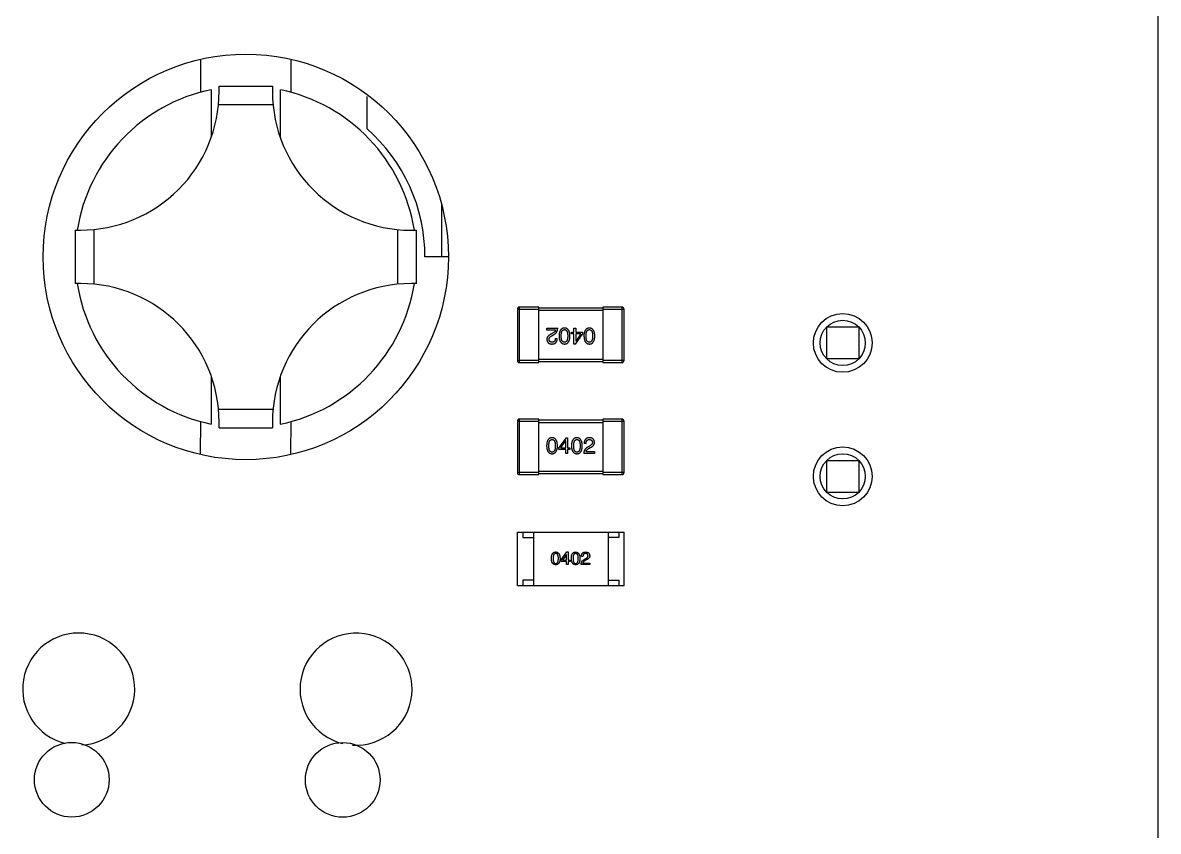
# Model space of a CAD drawing. Header units: inches. Extents: x -29 to 164, y -51 to 83.
# Drawn here: x 152.87 to 163.51, y -3.23 to 4.35 of the extents above; entities that cross this region are included whole.
import ezdxf

# ---------------------------------------------------------------- set-up
doc = ezdxf.new("R2010")
doc.units = ezdxf.units.IN
doc.header["$LTSCALE"] = 1.21
doc.header["$MEASUREMENT"] = 0
doc.layers.get('0').update_dxf_attribs({"linetype": 'CONTINUOUS'})

msp = doc.modelspace()

# ---------------------------------------------------------------- linework, layer by layer
at = {"color": 7, "linetype": 'Continuous'}
for p, q in [((163.514, -5.727), (163.514, 40.273)), ((154.535, 3.998), (154.535, 3.697)), ((155.385, 3.697), (155.385, 3.999)), ((154.71, 3.754), (155.21, 3.754)), ((154.71, 3.704), (154.71, 3.754)), ((155.21, 3.754), (155.21, 3.704)), ((154.636, 3.721), (154.636, 3.276)), ((155.284, 3.721), (155.284, 3.276)), ((156.095, 3.658), (156.095, 3.357)), ((155.216, 3.579), (154.704, 3.579)), ((156.795, 2.645), (156.795, 2.154)), ((153.36, 2.405), (153.41, 2.405)), ((153.36, 2.405), (153.36, 1.905)), ((153.535, 2.411), (153.535, 1.899)), ((156.385, 1.898), (156.385, 2.41)), ((156.51, 2.404), (156.56, 2.404)), ((156.56, 1.904), (156.56, 2.404)), ((156.86, 2.154), (156.64, 2.154)), ((153.41, 1.905), (153.36, 1.905)), ((156.56, 1.904), (156.51, 1.904)), ((157.506, 1.664), (157.706, 1.664)), ((157.506, 1.664), (157.506, 1.184)), ((157.706, 1.684), (157.526, 1.684)), ((157.526, 1.164), (157.526, 1.684)), ((157.706, 1.164), (157.706, 1.684)), ((158.306, 1.674), (157.706, 1.674)), ((157.706, 1.654), (158.306, 1.654)), ((158.486, 1.684), (158.306, 1.684)), ((158.306, 1.684), (158.306, 1.164)), ((158.306, 1.664), (158.506, 1.664)), ((158.486, 1.684), (158.486, 1.164)), ((158.506, 1.184), (158.506, 1.664)), ((160.406, 1.498), (160.706, 1.498)), ((160.406, 1.198), (160.406, 1.498)), ((160.706, 1.498), (160.706, 1.198)), ((157.783, 1.485), (157.884, 1.485)), ((157.783, 1.468), (157.783, 1.485)), ((157.863, 1.468), (157.783, 1.468)), ((157.839, 1.44), (157.823, 1.431)), ((157.83, 1.415), (157.849, 1.427)), ((157.862, 1.391), (157.88, 1.391)), ((158.013, 1.449), (158.035, 1.449)), ((158.013, 1.433), (158.013, 1.449)), ((158.035, 1.433), (158.013, 1.433)), ((158.035, 1.485), (158.053, 1.485)), ((158.035, 1.449), (158.035, 1.485)), ((158.035, 1.337), (158.035, 1.433)), ((158.05, 1.337), (158.118, 1.431)), ((158.053, 1.485), (158.053, 1.449)), ((158.053, 1.449), (158.118, 1.449)), ((158.1, 1.433), (158.053, 1.433)), ((158.053, 1.433), (158.053, 1.366)), ((158.1, 1.433), (158.054, 1.366)), ((158.118, 1.449), (158.118, 1.431)), ((158.05, 1.337), (158.035, 1.337)), ((158.053, 1.366), (158.054, 1.366)), ((157.706, 1.184), (157.506, 1.184)), ((158.306, 1.194), (157.706, 1.194)), ((157.706, 1.174), (158.306, 1.174)), ((158.506, 1.184), (158.306, 1.184)), ((160.706, 1.198), (160.406, 1.198)), ((157.526, 1.164), (157.706, 1.164)), ((158.306, 1.164), (158.486, 1.164)), ((154.636, 1.033), (154.635, 0.588)), ((155.284, 1.033), (155.284, 0.588)), ((154.704, 0.729), (155.216, 0.729)), ((154.535, 0.612), (154.534, 0.309)), ((154.71, 0.554), (154.71, 0.604)), ((154.71, 0.554), (155.21, 0.554)), ((155.21, 0.604), (155.21, 0.554)), ((155.384, 0.311), (155.385, 0.612)), ((157.506, 0.614), (157.706, 0.614)), ((157.506, 0.614), (157.506, 0.134)), ((157.706, 0.634), (157.526, 0.634)), ((157.526, 0.114), (157.526, 0.634)), ((157.706, 0.114), (157.706, 0.634)), ((158.306, 0.624), (157.706, 0.624)), ((157.706, 0.604), (158.306, 0.604)), ((158.486, 0.634), (158.306, 0.634)), ((158.306, 0.634), (158.306, 0.114)), ((158.306, 0.614), (158.506, 0.614)), ((158.486, 0.634), (158.486, 0.114)), ((158.506, 0.134), (158.506, 0.614)), ((157.962, 0.46), (157.894, 0.367)), ((157.912, 0.364), (157.958, 0.431)), ((157.959, 0.431), (157.958, 0.431)), ((157.959, 0.364), (157.959, 0.431)), ((157.962, 0.46), (157.977, 0.46)), ((157.977, 0.46), (157.977, 0.364)), ((157.894, 0.349), (157.894, 0.367)), ((157.959, 0.349), (157.894, 0.349)), ((157.912, 0.364), (157.959, 0.364)), ((157.959, 0.313), (157.959, 0.349)), ((157.977, 0.364), (157.999, 0.364)), ((157.999, 0.349), (157.977, 0.349)), ((157.977, 0.349), (157.977, 0.313)), ((157.999, 0.364), (157.999, 0.349)), ((158.15, 0.407), (158.132, 0.407)), ((158.149, 0.33), (158.229, 0.33)), ((158.182, 0.382), (158.163, 0.371)), ((158.173, 0.358), (158.189, 0.367)), ((158.229, 0.33), (158.229, 0.313)), ((157.977, 0.313), (157.959, 0.313)), ((158.229, 0.313), (158.128, 0.313)), ((160.406, 0.248), (160.706, 0.248)), ((160.406, -0.052), (160.406, 0.248)), ((160.706, 0.248), (160.706, -0.052)), ((157.706, 0.134), (157.506, 0.134)), ((157.526, 0.114), (157.706, 0.114)), ((158.306, 0.144), (157.706, 0.144)), ((157.706, 0.124), (158.306, 0.124)), ((158.506, 0.134), (158.306, 0.134)), ((158.306, 0.114), (158.486, 0.114)), ((160.706, -0.052), (160.406, -0.052)), ((157.506, -0.426), (158.506, -0.426)), ((157.506, -0.926), (157.506, -0.426)), ((157.556, -0.426), (157.556, -0.476)), ((157.556, -0.476), (157.656, -0.476)), ((157.656, -0.426), (157.656, -0.926)), ((158.356, -0.426), (158.356, -0.926)), ((158.456, -0.476), (158.356, -0.476)), ((158.456, -0.426), (158.456, -0.476)), ((158.506, -0.926), (158.506, -0.426)), ((157.916, -0.685), (157.97, -0.61)), ((157.968, -0.633), (157.93, -0.687)), ((157.968, -0.633), (157.968, -0.633)), ((157.968, -0.687), (157.968, -0.633)), ((157.97, -0.61), (157.983, -0.61)), ((157.983, -0.61), (157.983, -0.687)), ((157.916, -0.7), (157.916, -0.685)), ((157.968, -0.7), (157.916, -0.7)), ((157.93, -0.687), (157.968, -0.687)), ((157.968, -0.728), (157.968, -0.7)), ((157.983, -0.728), (157.968, -0.728)), ((157.983, -0.687), (158, -0.687)), ((158, -0.7), (157.983, -0.7)), ((157.983, -0.7), (157.983, -0.728)), ((158, -0.687), (158, -0.7)), ((158.184, -0.729), (158.104, -0.728)), ((158.121, -0.653), (158.106, -0.653)), ((158.12, -0.715), (158.184, -0.715)), ((158.131, -0.682), (158.147, -0.673)), ((158.152, -0.685), (158.14, -0.692)), ((158.184, -0.715), (158.184, -0.729)), ((157.506, -0.926), (158.506, -0.926)), ((157.656, -0.876), (157.556, -0.876)), ((157.556, -0.876), (157.556, -0.926)), ((158.356, -0.876), (158.456, -0.876)), ((158.456, -0.876), (158.456, -0.926))]:
    msp.add_line(p, q, dxfattribs=at)
for centre, radius in [((154.96, 2.154), 1.9), ((160.556, 1.348), 0.275), ((160.556, 1.348), 0.212), ((160.556, 0.098), 0.275), ((160.556, 0.098), 0.212), ((153.329, -2.745), 0.35), ((155.869, -2.746), 0.35)]:
    msp.add_circle(centre, radius, dxfattribs=at)
for centre, radius, start, end in [((154.96, 2.154), 1.6, 101.6725, 170.9987), ((153.41, 3.705), 1.3, 269.988, 359.988), ((156.51, 3.704), 1.3, 179.988, 269.988), ((154.96, 2.154), 1.6, 8.9771, 78.3034), ((155.04, 2.154), 1.6, 359.988, 48.7357), ((154.96, 2.154), 1.6, 188.9773, 258.3034), ((153.41, 0.605), 1.3, 359.988, 89.988), ((156.51, 0.604), 1.3, 89.988, 179.988), ((154.96, 2.154), 1.6, 281.6725, 350.9987), ((157.526, 1.664), 0.02, 89.988, 179.988), ((158.486, 1.664), 0.02, 359.988, 89.988), ((157.526, 1.184), 0.02, 179.988, 269.988), ((158.486, 1.184), 0.02, 269.988, 359.988), ((157.526, 0.614), 0.02, 89.988, 179.988), ((158.486, 0.614), 0.02, 359.988, 89.988), ((157.526, 0.134), 0.02, 179.988, 269.988), ((158.486, 0.134), 0.02, 269.988, 359.988), ((153.394, -1.895), 0.525, 273.0563, 256.3419), ((155.994, -1.896), 0.525, 266.4874, 256.3419)]:
    msp.add_arc(centre, radius, start, end, dxfattribs=at)
for points, knots in [([(157.823, 1.431), (157.821, 1.43), (157.818, 1.429), (157.813, 1.426), (157.809, 1.424), (157.805, 1.421), (157.801, 1.418), (157.798, 1.415), (157.795, 1.412), (157.792, 1.409), (157.79, 1.406), (157.788, 1.403), (157.786, 1.4), (157.785, 1.396), (157.784, 1.393), (157.783, 1.389), (157.783, 1.385), (157.783, 1.383), (157.783, 1.382)], [0, 0, 0, 0, 0.082731, 0.161257, 0.236138, 0.307554, 0.375712, 0.440848, 0.502916, 0.562567, 0.619798, 0.675716, 0.73039, 0.78386, 0.837315, 0.890547, 0.944917, 1, 1, 1, 1]), ([(157.803, 1.381), (157.803, 1.382), (157.802, 1.383), (157.803, 1.386), (157.803, 1.388), (157.804, 1.39), (157.805, 1.393), (157.806, 1.395), (157.807, 1.397), (157.809, 1.399), (157.81, 1.402), (157.812, 1.404), (157.815, 1.406), (157.817, 1.408), (157.82, 1.41), (157.823, 1.412), (157.826, 1.414), (157.828, 1.415), (157.83, 1.415)], [0, 0, 0, 0, 0.052237, 0.103888, 0.155485, 0.207395, 0.259864, 0.31356, 0.369176, 0.4266, 0.486836, 0.550048, 0.61567, 0.685271, 0.75824, 0.834614, 0.915635, 1, 1, 1, 1]), ([(157.83, 1.337), (157.832, 1.338), (157.836, 1.338), (157.841, 1.339), (157.847, 1.34), (157.852, 1.341), (157.856, 1.343), (157.86, 1.346), (157.864, 1.348), (157.867, 1.352), (157.87, 1.355), (157.873, 1.359), (157.875, 1.363), (157.877, 1.368), (157.879, 1.373), (157.88, 1.379), (157.88, 1.385), (157.88, 1.389), (157.88, 1.391)], [0, 0, 0, 0, 0.07282, 0.141057, 0.2062, 0.267672, 0.326735, 0.383519, 0.439188, 0.494454, 0.549628, 0.605958, 0.66397, 0.72402, 0.787502, 0.854127, 0.925065, 1, 1, 1, 1]), ([(157.862, 1.391), (157.862, 1.389), (157.861, 1.386), (157.861, 1.382), (157.86, 1.379), (157.86, 1.375), (157.858, 1.372), (157.857, 1.369), (157.856, 1.366), (157.854, 1.364), (157.852, 1.362), (157.85, 1.36), (157.847, 1.358), (157.845, 1.357), (157.842, 1.356), (157.839, 1.355), (157.836, 1.355), (157.833, 1.355), (157.832, 1.355)], [0, 0, 0, 0, 0.082594, 0.15978, 0.232961, 0.301462, 0.365595, 0.426678, 0.484662, 0.540809, 0.595146, 0.648401, 0.702272, 0.757102, 0.813447, 0.872233, 0.934055, 1, 1, 1, 1]), ([(157.863, 1.468), (157.863, 1.466), (157.862, 1.464), (157.861, 1.46), (157.859, 1.456), (157.856, 1.453), (157.852, 1.449), (157.848, 1.446), (157.844, 1.443), (157.84, 1.441), (157.839, 1.44)], [0, 0, 0, 0, 0.103034, 0.208166, 0.318255, 0.434664, 0.559728, 0.695394, 0.841708, 1, 1, 1, 1]), ([(157.849, 1.427), (157.851, 1.428), (157.853, 1.429), (157.857, 1.432), (157.861, 1.434), (157.864, 1.437), (157.867, 1.44), (157.87, 1.443), (157.872, 1.447), (157.875, 1.45), (157.877, 1.454), (157.879, 1.458), (157.88, 1.462), (157.881, 1.466), (157.882, 1.471), (157.883, 1.475), (157.884, 1.48), (157.884, 1.483), (157.884, 1.485)], [0, 0, 0, 0, 0.065828, 0.130094, 0.192451, 0.254037, 0.313974, 0.373757, 0.433048, 0.492243, 0.551902, 0.611758, 0.672678, 0.734814, 0.798569, 0.863693, 0.930488, 1, 1, 1, 1]), ([(157.948, 1.487), (157.946, 1.487), (157.942, 1.487), (157.936, 1.486), (157.931, 1.485), (157.926, 1.483), (157.922, 1.48), (157.918, 1.477), (157.914, 1.473), (157.91, 1.469), (157.907, 1.464), (157.905, 1.458), (157.903, 1.452), (157.901, 1.446), (157.899, 1.438), (157.898, 1.431), (157.897, 1.422), (157.897, 1.417), (157.897, 1.414)], [0, 0, 0, 0, 0.059134, 0.115603, 0.169236, 0.221572, 0.273254, 0.32474, 0.377319, 0.431815, 0.488555, 0.548609, 0.612242, 0.680182, 0.75251, 0.829782, 0.91231, 1, 1, 1, 1]), ([(157.897, 1.414), (157.897, 1.411), (157.897, 1.405), (157.898, 1.396), (157.899, 1.388), (157.901, 1.381), (157.903, 1.374), (157.905, 1.368), (157.908, 1.362), (157.911, 1.357), (157.914, 1.353), (157.918, 1.349), (157.922, 1.346), (157.926, 1.343), (157.931, 1.341), (157.936, 1.339), (157.942, 1.338), (157.946, 1.338), (157.948, 1.337)], [0, 0, 0, 0, 0.088475, 0.171606, 0.249595, 0.322626, 0.391327, 0.455765, 0.516374, 0.573675, 0.628522, 0.681161, 0.732559, 0.783563, 0.83504, 0.887639, 0.942585, 1, 1, 1, 1]), ([(157.917, 1.414), (157.917, 1.416), (157.917, 1.421), (157.917, 1.427), (157.918, 1.433), (157.919, 1.439), (157.92, 1.444), (157.921, 1.449), (157.923, 1.454), (157.924, 1.457), (157.926, 1.461), (157.929, 1.464), (157.931, 1.467), (157.934, 1.469), (157.937, 1.47), (157.941, 1.472), (157.944, 1.472), (157.947, 1.473), (157.948, 1.473)], [0, 0, 0, 0, 0.094834, 0.184067, 0.267029, 0.344713, 0.417334, 0.484367, 0.546941, 0.604717, 0.65953, 0.710539, 0.759381, 0.806382, 0.853027, 0.900623, 0.949121, 1, 1, 1, 1]), ([(157.948, 1.355), (157.947, 1.355), (157.944, 1.355), (157.941, 1.355), (157.937, 1.357), (157.934, 1.358), (157.931, 1.36), (157.929, 1.363), (157.926, 1.366), (157.924, 1.369), (157.923, 1.373), (157.921, 1.378), (157.92, 1.383), (157.919, 1.388), (157.918, 1.394), (157.917, 1.4), (157.917, 1.407), (157.917, 1.411), (157.917, 1.414)], [0, 0, 0, 0, 0.050604, 0.098688, 0.145699, 0.191791, 0.238625, 0.286717, 0.337546, 0.391814, 0.449755, 0.512106, 0.579685, 0.652048, 0.730262, 0.814146, 0.904281, 1, 1, 1, 1]), ([(157.999, 1.414), (157.999, 1.417), (157.998, 1.422), (157.998, 1.431), (157.997, 1.438), (157.995, 1.446), (157.993, 1.452), (157.991, 1.458), (157.988, 1.464), (157.985, 1.469), (157.982, 1.473), (157.978, 1.477), (157.974, 1.48), (157.97, 1.483), (157.965, 1.485), (157.959, 1.486), (157.954, 1.487), (157.95, 1.487), (157.948, 1.487)], [0, 0, 0, 0, 0.087693, 0.170223, 0.247496, 0.319826, 0.387768, 0.451403, 0.511459, 0.568358, 0.622671, 0.675251, 0.726739, 0.778422, 0.830759, 0.884394, 0.940865, 1, 1, 1, 1]), ([(157.948, 1.473), (157.949, 1.473), (157.951, 1.473), (157.955, 1.472), (157.958, 1.471), (157.961, 1.469), (157.964, 1.467), (157.966, 1.464), (157.969, 1.461), (157.971, 1.458), (157.972, 1.454), (157.974, 1.45), (157.975, 1.445), (157.976, 1.439), (157.977, 1.434), (157.978, 1.427), (157.978, 1.421), (157.978, 1.416), (157.978, 1.414)], [0, 0, 0, 0, 0.049766, 0.097012, 0.143225, 0.188786, 0.235079, 0.282962, 0.333687, 0.387747, 0.445963, 0.508657, 0.576545, 0.649868, 0.72822, 0.812712, 0.903543, 1, 1, 1, 1]), ([(157.978, 1.414), (157.978, 1.411), (157.978, 1.407), (157.978, 1.4), (157.977, 1.394), (157.976, 1.388), (157.975, 1.383), (157.974, 1.378), (157.972, 1.373), (157.971, 1.369), (157.969, 1.366), (157.966, 1.363), (157.964, 1.36), (157.961, 1.358), (157.958, 1.357), (157.955, 1.355), (157.951, 1.355), (157.949, 1.355), (157.948, 1.355)], [0, 0, 0, 0, 0.096452, 0.187278, 0.271765, 0.350519, 0.423437, 0.491321, 0.554011, 0.612224, 0.666281, 0.717003, 0.764884, 0.811423, 0.856783, 0.902993, 0.950236, 1, 1, 1, 1]), ([(157.948, 1.337), (157.95, 1.338), (157.954, 1.338), (157.959, 1.339), (157.965, 1.34), (157.969, 1.342), (157.974, 1.345), (157.978, 1.348), (157.982, 1.352), (157.985, 1.357), (157.988, 1.362), (157.991, 1.368), (157.993, 1.374), (157.995, 1.381), (157.997, 1.388), (157.998, 1.396), (157.998, 1.405), (157.999, 1.411), (157.999, 1.414)], [0, 0, 0, 0, 0.057911, 0.113262, 0.165956, 0.217443, 0.268511, 0.319665, 0.372, 0.426129, 0.483365, 0.543779, 0.607756, 0.676562, 0.749704, 0.827713, 0.911177, 1, 1, 1, 1]), ([(158.181, 1.487), (158.179, 1.487), (158.175, 1.487), (158.17, 1.486), (158.164, 1.485), (158.159, 1.483), (158.155, 1.48), (158.151, 1.477), (158.147, 1.473), (158.144, 1.469), (158.141, 1.464), (158.138, 1.458), (158.136, 1.452), (158.134, 1.445), (158.132, 1.438), (158.131, 1.431), (158.13, 1.422), (158.13, 1.417), (158.13, 1.414)], [0, 0, 0, 0, 0.059134, 0.115603, 0.169236, 0.221572, 0.273254, 0.32474, 0.377319, 0.431815, 0.488555, 0.548609, 0.612242, 0.680182, 0.75251, 0.829782, 0.91231, 1, 1, 1, 1]), ([(158.13, 1.414), (158.13, 1.411), (158.131, 1.405), (158.131, 1.396), (158.133, 1.388), (158.134, 1.381), (158.136, 1.374), (158.138, 1.368), (158.141, 1.362), (158.144, 1.357), (158.147, 1.353), (158.151, 1.349), (158.155, 1.345), (158.16, 1.343), (158.164, 1.34), (158.17, 1.339), (158.175, 1.338), (158.179, 1.338), (158.181, 1.337)], [0, 0, 0, 0, 0.088475, 0.171606, 0.249595, 0.322626, 0.391327, 0.455765, 0.516374, 0.573675, 0.628522, 0.681161, 0.732559, 0.783563, 0.83504, 0.887639, 0.942585, 1, 1, 1, 1]), ([(158.15, 1.414), (158.15, 1.416), (158.15, 1.421), (158.15, 1.427), (158.151, 1.433), (158.152, 1.439), (158.153, 1.444), (158.154, 1.449), (158.156, 1.453), (158.158, 1.457), (158.16, 1.461), (158.162, 1.464), (158.164, 1.467), (158.167, 1.469), (158.17, 1.47), (158.174, 1.472), (158.177, 1.472), (158.18, 1.473), (158.181, 1.473)], [0, 0, 0, 0, 0.094834, 0.184067, 0.267029, 0.344713, 0.417334, 0.484367, 0.546941, 0.604717, 0.65953, 0.710539, 0.759381, 0.806382, 0.853027, 0.900623, 0.949121, 1, 1, 1, 1]), ([(158.181, 1.355), (158.18, 1.355), (158.177, 1.355), (158.174, 1.355), (158.17, 1.357), (158.167, 1.358), (158.164, 1.36), (158.162, 1.363), (158.16, 1.366), (158.158, 1.369), (158.156, 1.373), (158.154, 1.378), (158.153, 1.383), (158.152, 1.388), (158.151, 1.394), (158.15, 1.4), (158.15, 1.407), (158.15, 1.411), (158.15, 1.414)], [0, 0, 0, 0, 0.050604, 0.098688, 0.145699, 0.191791, 0.238625, 0.286717, 0.337546, 0.391814, 0.449755, 0.512106, 0.579685, 0.652048, 0.730262, 0.814146, 0.904281, 1, 1, 1, 1]), ([(158.232, 1.414), (158.232, 1.417), (158.232, 1.422), (158.231, 1.431), (158.23, 1.438), (158.228, 1.445), (158.226, 1.452), (158.224, 1.458), (158.221, 1.464), (158.218, 1.469), (158.215, 1.473), (158.211, 1.477), (158.207, 1.48), (158.203, 1.483), (158.198, 1.485), (158.193, 1.486), (158.187, 1.487), (158.183, 1.487), (158.181, 1.487)], [0, 0, 0, 0, 0.087693, 0.170223, 0.247496, 0.319826, 0.387768, 0.451403, 0.511459, 0.568358, 0.622671, 0.675251, 0.726739, 0.778422, 0.830759, 0.884394, 0.940865, 1, 1, 1, 1]), ([(158.181, 1.473), (158.182, 1.473), (158.185, 1.472), (158.188, 1.472), (158.191, 1.471), (158.194, 1.469), (158.197, 1.467), (158.2, 1.464), (158.202, 1.461), (158.204, 1.458), (158.206, 1.454), (158.207, 1.449), (158.208, 1.445), (158.21, 1.439), (158.21, 1.434), (158.211, 1.427), (158.211, 1.421), (158.211, 1.416), (158.211, 1.414)], [0, 0, 0, 0, 0.049766, 0.097012, 0.143225, 0.188786, 0.235079, 0.282962, 0.333687, 0.387747, 0.445963, 0.508657, 0.576545, 0.649868, 0.72822, 0.812712, 0.903543, 1, 1, 1, 1]), ([(158.181, 1.337), (158.183, 1.337), (158.187, 1.338), (158.192, 1.339), (158.198, 1.34), (158.203, 1.342), (158.207, 1.345), (158.211, 1.348), (158.215, 1.352), (158.218, 1.357), (158.221, 1.362), (158.224, 1.368), (158.226, 1.374), (158.228, 1.381), (158.23, 1.388), (158.231, 1.396), (158.232, 1.405), (158.232, 1.411), (158.232, 1.414)], [0, 0, 0, 0, 0.057911, 0.113262, 0.165956, 0.217443, 0.268511, 0.319665, 0.372, 0.426129, 0.483365, 0.543779, 0.607756, 0.676562, 0.749704, 0.827713, 0.911177, 1, 1, 1, 1]), ([(158.211, 1.414), (158.211, 1.411), (158.211, 1.407), (158.211, 1.4), (158.21, 1.394), (158.21, 1.388), (158.208, 1.383), (158.207, 1.378), (158.206, 1.373), (158.204, 1.369), (158.202, 1.366), (158.2, 1.363), (158.197, 1.36), (158.194, 1.358), (158.191, 1.357), (158.188, 1.355), (158.185, 1.355), (158.182, 1.355), (158.181, 1.355)], [0, 0, 0, 0, 0.096452, 0.187278, 0.271765, 0.350519, 0.423437, 0.491321, 0.554011, 0.612224, 0.666281, 0.717003, 0.764884, 0.811423, 0.856783, 0.902993, 0.950236, 1, 1, 1, 1]), ([(157.783, 1.382), (157.783, 1.38), (157.783, 1.377), (157.784, 1.372), (157.785, 1.367), (157.787, 1.363), (157.788, 1.359), (157.791, 1.356), (157.793, 1.353), (157.796, 1.35), (157.799, 1.347), (157.802, 1.345), (157.806, 1.343), (157.81, 1.341), (157.815, 1.34), (157.819, 1.339), (157.824, 1.338), (157.828, 1.338), (157.83, 1.337)], [0, 0, 0, 0, 0.070688, 0.137741, 0.201612, 0.262778, 0.321223, 0.378455, 0.434411, 0.490146, 0.546362, 0.603392, 0.662208, 0.723401, 0.787372, 0.85442, 0.925153, 1, 1, 1, 1]), ([(157.832, 1.355), (157.831, 1.355), (157.829, 1.355), (157.826, 1.355), (157.823, 1.356), (157.82, 1.357), (157.817, 1.358), (157.815, 1.359), (157.813, 1.36), (157.811, 1.362), (157.809, 1.363), (157.807, 1.365), (157.806, 1.367), (157.805, 1.37), (157.804, 1.372), (157.803, 1.375), (157.803, 1.378), (157.803, 1.38), (157.803, 1.381)], [0, 0, 0, 0, 0.076112, 0.148436, 0.216883, 0.281466, 0.34298, 0.402356, 0.459881, 0.51546, 0.571111, 0.62658, 0.683162, 0.741007, 0.801404, 0.863825, 0.930544, 1, 1, 1, 1]), ([(157.831, 0.46), (157.829, 0.46), (157.825, 0.46), (157.82, 0.459), (157.814, 0.457), (157.809, 0.455), (157.805, 0.452), (157.801, 0.449), (157.797, 0.445), (157.794, 0.441), (157.791, 0.436), (157.788, 0.43), (157.786, 0.424), (157.784, 0.417), (157.782, 0.409), (157.781, 0.401), (157.781, 0.393), (157.78, 0.387), (157.78, 0.384)], [0, 0, 0, 0, 0.057911, 0.113262, 0.165956, 0.217443, 0.268511, 0.319665, 0.372, 0.426129, 0.483365, 0.543779, 0.607756, 0.676562, 0.749704, 0.827713, 0.911177, 1, 1, 1, 1]), ([(157.801, 0.384), (157.801, 0.386), (157.801, 0.391), (157.801, 0.398), (157.802, 0.404), (157.803, 0.41), (157.804, 0.415), (157.805, 0.42), (157.806, 0.424), (157.808, 0.428), (157.81, 0.432), (157.812, 0.435), (157.815, 0.437), (157.818, 0.439), (157.821, 0.441), (157.824, 0.442), (157.827, 0.443), (157.83, 0.443), (157.831, 0.443)], [0, 0, 0, 0, 0.096452, 0.187278, 0.271765, 0.350519, 0.423437, 0.491321, 0.554011, 0.612224, 0.666281, 0.717003, 0.764884, 0.811423, 0.856783, 0.902993, 0.950236, 1, 1, 1, 1]), ([(157.882, 0.384), (157.882, 0.387), (157.881, 0.393), (157.881, 0.401), (157.879, 0.409), (157.878, 0.417), (157.876, 0.423), (157.874, 0.43), (157.871, 0.435), (157.868, 0.44), (157.865, 0.445), (157.861, 0.449), (157.857, 0.452), (157.852, 0.455), (157.848, 0.457), (157.842, 0.459), (157.837, 0.46), (157.833, 0.46), (157.831, 0.46)], [0, 0, 0, 0, 0.088475, 0.171606, 0.249595, 0.322626, 0.391327, 0.455765, 0.516374, 0.573675, 0.628522, 0.681161, 0.732559, 0.783563, 0.83504, 0.887639, 0.942585, 1, 1, 1, 1]), ([(157.831, 0.443), (157.832, 0.443), (157.835, 0.443), (157.838, 0.442), (157.842, 0.441), (157.845, 0.439), (157.848, 0.437), (157.85, 0.435), (157.852, 0.432), (157.855, 0.428), (157.856, 0.424), (157.858, 0.42), (157.859, 0.415), (157.86, 0.41), (157.861, 0.404), (157.862, 0.398), (157.862, 0.391), (157.862, 0.386), (157.862, 0.384)], [0, 0, 0, 0, 0.050604, 0.098688, 0.145699, 0.191791, 0.238625, 0.286717, 0.337546, 0.391814, 0.449755, 0.512106, 0.579685, 0.652048, 0.730262, 0.814146, 0.904281, 1, 1, 1, 1]), ([(158.064, 0.46), (158.062, 0.46), (158.058, 0.46), (158.053, 0.459), (158.047, 0.457), (158.043, 0.455), (158.038, 0.452), (158.034, 0.449), (158.03, 0.445), (158.027, 0.441), (158.024, 0.436), (158.021, 0.43), (158.019, 0.424), (158.017, 0.417), (158.016, 0.409), (158.014, 0.401), (158.014, 0.393), (158.013, 0.387), (158.013, 0.384)], [0, 0, 0, 0, 0.057911, 0.113262, 0.165956, 0.217443, 0.268511, 0.319665, 0.372, 0.426129, 0.483365, 0.543779, 0.607756, 0.676562, 0.749704, 0.827713, 0.911177, 1, 1, 1, 1]), ([(158.034, 0.384), (158.034, 0.386), (158.034, 0.391), (158.034, 0.398), (158.035, 0.404), (158.036, 0.41), (158.037, 0.415), (158.038, 0.42), (158.04, 0.424), (158.041, 0.428), (158.043, 0.432), (158.046, 0.435), (158.048, 0.437), (158.051, 0.439), (158.054, 0.441), (158.057, 0.442), (158.061, 0.443), (158.063, 0.443), (158.064, 0.443)], [0, 0, 0, 0, 0.096452, 0.187278, 0.271765, 0.350519, 0.423437, 0.491321, 0.554011, 0.612224, 0.666281, 0.717003, 0.764884, 0.811423, 0.856783, 0.902993, 0.950236, 1, 1, 1, 1]), ([(158.115, 0.384), (158.115, 0.387), (158.115, 0.393), (158.114, 0.401), (158.113, 0.409), (158.111, 0.416), (158.109, 0.423), (158.107, 0.429), (158.104, 0.435), (158.101, 0.44), (158.098, 0.445), (158.094, 0.449), (158.09, 0.452), (158.086, 0.455), (158.081, 0.457), (158.076, 0.459), (158.07, 0.46), (158.066, 0.46), (158.064, 0.46)], [0, 0, 0, 0, 0.088475, 0.171606, 0.249595, 0.322626, 0.391327, 0.455765, 0.516374, 0.573675, 0.628522, 0.681161, 0.732559, 0.783563, 0.83504, 0.887639, 0.942585, 1, 1, 1, 1]), ([(158.064, 0.443), (158.065, 0.443), (158.068, 0.443), (158.071, 0.442), (158.075, 0.441), (158.078, 0.439), (158.081, 0.437), (158.083, 0.435), (158.086, 0.432), (158.088, 0.428), (158.089, 0.424), (158.091, 0.42), (158.092, 0.415), (158.093, 0.41), (158.094, 0.404), (158.095, 0.398), (158.095, 0.391), (158.095, 0.386), (158.095, 0.384)], [0, 0, 0, 0, 0.050604, 0.098688, 0.145699, 0.191791, 0.238625, 0.286717, 0.337546, 0.391814, 0.449755, 0.512106, 0.579685, 0.652048, 0.730262, 0.814146, 0.904281, 1, 1, 1, 1]), ([(158.182, 0.46), (158.18, 0.46), (158.176, 0.46), (158.171, 0.459), (158.165, 0.458), (158.161, 0.456), (158.156, 0.454), (158.152, 0.452), (158.148, 0.449), (158.145, 0.446), (158.142, 0.442), (158.139, 0.439), (158.137, 0.434), (158.135, 0.429), (158.134, 0.424), (158.132, 0.419), (158.132, 0.413), (158.132, 0.409), (158.132, 0.407)], [0, 0, 0, 0, 0.07282, 0.141057, 0.2062, 0.267672, 0.326735, 0.383519, 0.439188, 0.494454, 0.549628, 0.605958, 0.66397, 0.72402, 0.787502, 0.854127, 0.925065, 1, 1, 1, 1]), ([(158.15, 0.407), (158.151, 0.408), (158.151, 0.411), (158.151, 0.415), (158.152, 0.419), (158.153, 0.423), (158.154, 0.426), (158.155, 0.429), (158.156, 0.431), (158.158, 0.434), (158.16, 0.436), (158.162, 0.438), (158.165, 0.439), (158.167, 0.441), (158.17, 0.442), (158.173, 0.442), (158.177, 0.443), (158.179, 0.443), (158.18, 0.443)], [0, 0, 0, 0, 0.082594, 0.15978, 0.232961, 0.301462, 0.365595, 0.426678, 0.484662, 0.540809, 0.595146, 0.648401, 0.702272, 0.757102, 0.813447, 0.872233, 0.934055, 1, 1, 1, 1]), ([(158.18, 0.443), (158.181, 0.443), (158.183, 0.443), (158.186, 0.442), (158.189, 0.442), (158.192, 0.441), (158.195, 0.44), (158.197, 0.439), (158.199, 0.437), (158.201, 0.436), (158.203, 0.434), (158.205, 0.432), (158.206, 0.43), (158.207, 0.428), (158.208, 0.425), (158.209, 0.423), (158.209, 0.42), (158.209, 0.418), (158.209, 0.417)], [0, 0, 0, 0, 0.076112, 0.148436, 0.216883, 0.281466, 0.34298, 0.402356, 0.459881, 0.51546, 0.571111, 0.62658, 0.683162, 0.741007, 0.801404, 0.863825, 0.930544, 1, 1, 1, 1]), ([(158.229, 0.416), (158.229, 0.418), (158.229, 0.421), (158.228, 0.426), (158.227, 0.43), (158.225, 0.434), (158.224, 0.438), (158.222, 0.442), (158.219, 0.445), (158.216, 0.448), (158.213, 0.45), (158.21, 0.453), (158.206, 0.455), (158.202, 0.457), (158.197, 0.458), (158.193, 0.459), (158.188, 0.46), (158.184, 0.46), (158.182, 0.46)], [0, 0, 0, 0, 0.070688, 0.137741, 0.201612, 0.262778, 0.321223, 0.378455, 0.434411, 0.490146, 0.546362, 0.603392, 0.662208, 0.723401, 0.787372, 0.85442, 0.925153, 1, 1, 1, 1]), ([(157.78, 0.384), (157.78, 0.381), (157.781, 0.375), (157.781, 0.367), (157.782, 0.359), (157.784, 0.352), (157.786, 0.346), (157.788, 0.339), (157.791, 0.334), (157.794, 0.329), (157.797, 0.325), (157.801, 0.321), (157.805, 0.318), (157.809, 0.315), (157.814, 0.313), (157.82, 0.311), (157.825, 0.31), (157.829, 0.31), (157.831, 0.31)], [0, 0, 0, 0, 0.087693, 0.170223, 0.247496, 0.319826, 0.387768, 0.451403, 0.511459, 0.568358, 0.622671, 0.675251, 0.726739, 0.778422, 0.830759, 0.884394, 0.940865, 1, 1, 1, 1]), ([(157.831, 0.325), (157.83, 0.325), (157.827, 0.325), (157.824, 0.326), (157.821, 0.327), (157.818, 0.329), (157.815, 0.331), (157.812, 0.333), (157.81, 0.336), (157.808, 0.34), (157.806, 0.344), (157.805, 0.348), (157.804, 0.353), (157.803, 0.358), (157.802, 0.364), (157.801, 0.37), (157.801, 0.377), (157.801, 0.382), (157.801, 0.384)], [0, 0, 0, 0, 0.049766, 0.097012, 0.143225, 0.188786, 0.235079, 0.282962, 0.333687, 0.387747, 0.445963, 0.508657, 0.576545, 0.649868, 0.72822, 0.812712, 0.903543, 1, 1, 1, 1]), ([(157.831, 0.31), (157.833, 0.31), (157.837, 0.31), (157.843, 0.311), (157.848, 0.313), (157.853, 0.315), (157.857, 0.318), (157.861, 0.321), (157.865, 0.325), (157.868, 0.329), (157.871, 0.334), (157.874, 0.339), (157.876, 0.345), (157.878, 0.352), (157.88, 0.359), (157.881, 0.367), (157.882, 0.375), (157.882, 0.381), (157.882, 0.384)], [0, 0, 0, 0, 0.059134, 0.115603, 0.169236, 0.221572, 0.273254, 0.32474, 0.377319, 0.431815, 0.488555, 0.548609, 0.612242, 0.680182, 0.75251, 0.829782, 0.91231, 1, 1, 1, 1]), ([(157.862, 0.384), (157.862, 0.382), (157.862, 0.377), (157.862, 0.37), (157.861, 0.364), (157.86, 0.359), (157.859, 0.353), (157.858, 0.348), (157.856, 0.344), (157.855, 0.34), (157.852, 0.337), (157.85, 0.334), (157.848, 0.331), (157.845, 0.329), (157.842, 0.327), (157.838, 0.326), (157.835, 0.325), (157.832, 0.325), (157.831, 0.325)], [0, 0, 0, 0, 0.094834, 0.184067, 0.267029, 0.344713, 0.417334, 0.484367, 0.546941, 0.604717, 0.65953, 0.710539, 0.759381, 0.806382, 0.853027, 0.900623, 0.949121, 1, 1, 1, 1]), ([(158.013, 0.384), (158.013, 0.381), (158.014, 0.375), (158.014, 0.367), (158.016, 0.359), (158.017, 0.352), (158.019, 0.345), (158.021, 0.339), (158.024, 0.334), (158.027, 0.329), (158.03, 0.325), (158.034, 0.321), (158.038, 0.318), (158.043, 0.315), (158.047, 0.313), (158.053, 0.311), (158.058, 0.31), (158.062, 0.31), (158.064, 0.31)], [0, 0, 0, 0, 0.087693, 0.170223, 0.247496, 0.319826, 0.387768, 0.451403, 0.511459, 0.568358, 0.622671, 0.675251, 0.726739, 0.778422, 0.830759, 0.884394, 0.940865, 1, 1, 1, 1]), ([(158.064, 0.325), (158.063, 0.325), (158.061, 0.325), (158.057, 0.326), (158.054, 0.327), (158.051, 0.329), (158.048, 0.331), (158.046, 0.333), (158.043, 0.336), (158.041, 0.34), (158.04, 0.344), (158.038, 0.348), (158.037, 0.353), (158.036, 0.358), (158.035, 0.364), (158.034, 0.37), (158.034, 0.377), (158.034, 0.382), (158.034, 0.384)], [0, 0, 0, 0, 0.049766, 0.097012, 0.143225, 0.188786, 0.235079, 0.282962, 0.333687, 0.387747, 0.445963, 0.508657, 0.576545, 0.649868, 0.72822, 0.812712, 0.903543, 1, 1, 1, 1]), ([(158.095, 0.384), (158.095, 0.382), (158.095, 0.377), (158.095, 0.37), (158.094, 0.364), (158.093, 0.359), (158.092, 0.353), (158.091, 0.348), (158.089, 0.344), (158.088, 0.34), (158.086, 0.337), (158.083, 0.334), (158.081, 0.331), (158.078, 0.329), (158.075, 0.327), (158.071, 0.326), (158.068, 0.325), (158.065, 0.325), (158.064, 0.325)], [0, 0, 0, 0, 0.094834, 0.184067, 0.267029, 0.344713, 0.417334, 0.484367, 0.546941, 0.604717, 0.65953, 0.710539, 0.759381, 0.806382, 0.853027, 0.900623, 0.949121, 1, 1, 1, 1]), ([(158.064, 0.31), (158.066, 0.31), (158.07, 0.31), (158.076, 0.311), (158.081, 0.313), (158.086, 0.315), (158.09, 0.318), (158.094, 0.321), (158.098, 0.325), (158.102, 0.329), (158.105, 0.334), (158.107, 0.339), (158.109, 0.345), (158.111, 0.352), (158.113, 0.359), (158.114, 0.367), (158.115, 0.375), (158.115, 0.381), (158.115, 0.384)], [0, 0, 0, 0, 0.059134, 0.115603, 0.169236, 0.221572, 0.273254, 0.32474, 0.377319, 0.431815, 0.488555, 0.548609, 0.612242, 0.680182, 0.75251, 0.829782, 0.91231, 1, 1, 1, 1]), ([(158.163, 0.371), (158.161, 0.37), (158.159, 0.368), (158.155, 0.366), (158.151, 0.363), (158.148, 0.36), (158.145, 0.357), (158.142, 0.354), (158.14, 0.351), (158.137, 0.347), (158.135, 0.343), (158.133, 0.34), (158.132, 0.336), (158.131, 0.331), (158.13, 0.327), (158.129, 0.322), (158.128, 0.317), (158.128, 0.314), (158.128, 0.313)], [0, 0, 0, 0, 0.065828, 0.130094, 0.192451, 0.254037, 0.313974, 0.373757, 0.433048, 0.492243, 0.551902, 0.611758, 0.672678, 0.734814, 0.798569, 0.863693, 0.930488, 1, 1, 1, 1]), ([(158.149, 0.33), (158.149, 0.331), (158.15, 0.334), (158.151, 0.337), (158.153, 0.341), (158.156, 0.345), (158.16, 0.348), (158.164, 0.351), (158.168, 0.355), (158.172, 0.357), (158.173, 0.358)], [0, 0, 0, 0, 0.103034, 0.208166, 0.318255, 0.434664, 0.559728, 0.695394, 0.841708, 1, 1, 1, 1]), ([(158.209, 0.417), (158.21, 0.416), (158.21, 0.414), (158.209, 0.412), (158.209, 0.409), (158.208, 0.407), (158.208, 0.405), (158.206, 0.403), (158.205, 0.4), (158.204, 0.398), (158.202, 0.396), (158.2, 0.394), (158.197, 0.392), (158.195, 0.39), (158.192, 0.388), (158.189, 0.386), (158.186, 0.384), (158.184, 0.383), (158.182, 0.382)], [0, 0, 0, 0, 0.052237, 0.103888, 0.155485, 0.207395, 0.259864, 0.31356, 0.369176, 0.4266, 0.486836, 0.550048, 0.61567, 0.685271, 0.75824, 0.834614, 0.915635, 1, 1, 1, 1]), ([(158.189, 0.367), (158.191, 0.367), (158.194, 0.369), (158.199, 0.371), (158.203, 0.374), (158.207, 0.377), (158.211, 0.379), (158.214, 0.382), (158.217, 0.385), (158.22, 0.388), (158.222, 0.391), (158.224, 0.395), (158.226, 0.398), (158.227, 0.401), (158.228, 0.405), (158.229, 0.408), (158.229, 0.412), (158.229, 0.415), (158.229, 0.416)], [0, 0, 0, 0, 0.082731, 0.161257, 0.236138, 0.307554, 0.375712, 0.440848, 0.502916, 0.562567, 0.619798, 0.675716, 0.73039, 0.78386, 0.837315, 0.890547, 0.944917, 1, 1, 1, 1]), ([(157.825, -0.671), (157.825, -0.669), (157.825, -0.664), (157.826, -0.657), (157.827, -0.651), (157.828, -0.645), (157.83, -0.64), (157.831, -0.635), (157.833, -0.63), (157.836, -0.626), (157.839, -0.622), (157.842, -0.619), (157.845, -0.617), (157.848, -0.614), (157.852, -0.613), (157.857, -0.611), (157.861, -0.611), (157.864, -0.61), (157.866, -0.61)], [0, 0, 0, 0, 0.088823, 0.172287, 0.250296, 0.323438, 0.392244, 0.456221, 0.516635, 0.573871, 0.628, 0.680335, 0.731489, 0.782557, 0.834044, 0.886738, 0.942089, 1, 1, 1, 1]), ([(157.866, -0.624), (157.865, -0.624), (157.863, -0.624), (157.86, -0.625), (157.858, -0.626), (157.855, -0.627), (157.853, -0.629), (157.851, -0.631), (157.849, -0.633), (157.848, -0.636), (157.846, -0.639), (157.845, -0.643), (157.844, -0.647), (157.843, -0.651), (157.842, -0.655), (157.842, -0.66), (157.842, -0.666), (157.842, -0.669), (157.842, -0.671)], [0, 0, 0, 0, 0.049764, 0.097007, 0.143217, 0.188577, 0.235116, 0.282997, 0.333719, 0.387776, 0.445989, 0.508679, 0.576563, 0.649481, 0.728235, 0.812722, 0.903548, 1, 1, 1, 1]), ([(157.866, -0.61), (157.867, -0.61), (157.87, -0.611), (157.875, -0.612), (157.879, -0.613), (157.883, -0.615), (157.886, -0.617), (157.89, -0.62), (157.893, -0.623), (157.895, -0.626), (157.898, -0.63), (157.9, -0.635), (157.902, -0.64), (157.903, -0.645), (157.904, -0.651), (157.905, -0.658), (157.906, -0.664), (157.906, -0.669), (157.906, -0.671)], [0, 0, 0, 0, 0.057415, 0.112361, 0.16496, 0.216437, 0.267441, 0.318839, 0.371478, 0.426325, 0.483626, 0.544235, 0.608673, 0.677374, 0.750405, 0.828394, 0.911525, 1, 1, 1, 1]), ([(157.891, -0.671), (157.891, -0.669), (157.891, -0.666), (157.89, -0.66), (157.89, -0.655), (157.889, -0.651), (157.888, -0.647), (157.887, -0.643), (157.886, -0.639), (157.885, -0.636), (157.883, -0.633), (157.881, -0.631), (157.879, -0.629), (157.877, -0.627), (157.874, -0.626), (157.872, -0.625), (157.869, -0.624), (157.867, -0.624), (157.866, -0.624)], [0, 0, 0, 0, 0.095719, 0.185854, 0.269738, 0.347952, 0.420315, 0.487894, 0.550245, 0.608186, 0.662454, 0.713283, 0.761375, 0.808209, 0.854301, 0.901312, 0.949396, 1, 1, 1, 1]), ([(158.012, -0.671), (158.012, -0.669), (158.012, -0.664), (158.013, -0.657), (158.013, -0.651), (158.015, -0.645), (158.016, -0.64), (158.018, -0.635), (158.02, -0.63), (158.022, -0.626), (158.025, -0.622), (158.028, -0.619), (158.031, -0.617), (158.035, -0.614), (158.039, -0.613), (158.043, -0.611), (158.048, -0.611), (158.051, -0.611), (158.052, -0.61)], [0, 0, 0, 0, 0.088823, 0.172287, 0.250296, 0.323438, 0.392244, 0.456221, 0.516635, 0.573871, 0.628, 0.680335, 0.731489, 0.782557, 0.834044, 0.886738, 0.942089, 1, 1, 1, 1]), ([(158.052, -0.624), (158.051, -0.624), (158.049, -0.624), (158.047, -0.625), (158.044, -0.626), (158.042, -0.627), (158.039, -0.629), (158.037, -0.631), (158.036, -0.633), (158.034, -0.636), (158.033, -0.639), (158.031, -0.643), (158.03, -0.647), (158.029, -0.651), (158.029, -0.655), (158.028, -0.66), (158.028, -0.666), (158.028, -0.67), (158.028, -0.671)], [0, 0, 0, 0, 0.049764, 0.097007, 0.143217, 0.188577, 0.235116, 0.282997, 0.333719, 0.387776, 0.445989, 0.508679, 0.576563, 0.649481, 0.728235, 0.812722, 0.903548, 1, 1, 1, 1]), ([(158.052, -0.61), (158.054, -0.611), (158.057, -0.611), (158.061, -0.612), (158.066, -0.613), (158.069, -0.615), (158.073, -0.617), (158.076, -0.62), (158.079, -0.623), (158.082, -0.626), (158.084, -0.63), (158.086, -0.635), (158.088, -0.64), (158.09, -0.645), (158.091, -0.651), (158.092, -0.658), (158.093, -0.664), (158.093, -0.669), (158.093, -0.671)], [0, 0, 0, 0, 0.057415, 0.112361, 0.16496, 0.216437, 0.267441, 0.318839, 0.371478, 0.426325, 0.483626, 0.544235, 0.608673, 0.677374, 0.750405, 0.828394, 0.911525, 1, 1, 1, 1]), ([(158.077, -0.671), (158.077, -0.67), (158.077, -0.666), (158.077, -0.66), (158.076, -0.655), (158.076, -0.651), (158.075, -0.647), (158.074, -0.643), (158.073, -0.639), (158.071, -0.636), (158.069, -0.633), (158.068, -0.631), (158.066, -0.629), (158.063, -0.627), (158.061, -0.626), (158.058, -0.625), (158.055, -0.624), (158.053, -0.624), (158.052, -0.624)], [0, 0, 0, 0, 0.095719, 0.185854, 0.269738, 0.347952, 0.420315, 0.487894, 0.550245, 0.608186, 0.662454, 0.713283, 0.761375, 0.808209, 0.854301, 0.901312, 0.949396, 1, 1, 1, 1]), ([(158.106, -0.653), (158.106, -0.651), (158.106, -0.648), (158.107, -0.643), (158.108, -0.639), (158.109, -0.635), (158.11, -0.631), (158.112, -0.628), (158.114, -0.625), (158.117, -0.622), (158.119, -0.619), (158.122, -0.617), (158.126, -0.615), (158.129, -0.614), (158.133, -0.612), (158.138, -0.611), (158.142, -0.611), (158.145, -0.611), (158.147, -0.61)], [0, 0, 0, 0, 0.074935, 0.145873, 0.212498, 0.27598, 0.33603, 0.394042, 0.450372, 0.505546, 0.560812, 0.616481, 0.673265, 0.732328, 0.7938, 0.858943, 0.92718, 1, 1, 1, 1]), ([(158.145, -0.624), (158.144, -0.624), (158.142, -0.624), (158.14, -0.625), (158.137, -0.625), (158.135, -0.626), (158.133, -0.627), (158.131, -0.628), (158.129, -0.63), (158.128, -0.631), (158.126, -0.633), (158.125, -0.636), (158.124, -0.638), (158.123, -0.64), (158.122, -0.643), (158.122, -0.646), (158.121, -0.65), (158.121, -0.652), (158.121, -0.653)], [0, 0, 0, 0, 0.065945, 0.127767, 0.186553, 0.242898, 0.297728, 0.351599, 0.404854, 0.459191, 0.515338, 0.573322, 0.634405, 0.698538, 0.767039, 0.84022, 0.917406, 1, 1, 1, 1]), ([(158.169, -0.645), (158.168, -0.644), (158.168, -0.643), (158.168, -0.64), (158.167, -0.638), (158.167, -0.636), (158.166, -0.634), (158.165, -0.633), (158.163, -0.631), (158.162, -0.63), (158.16, -0.629), (158.159, -0.627), (158.157, -0.627), (158.155, -0.626), (158.153, -0.625), (158.15, -0.625), (158.148, -0.624), (158.146, -0.624), (158.145, -0.624)], [0, 0, 0, 0, 0.069456, 0.136175, 0.198596, 0.258993, 0.316838, 0.37342, 0.428889, 0.48454, 0.540119, 0.597644, 0.65702, 0.718534, 0.783117, 0.851564, 0.923888, 1, 1, 1, 1]), ([(158.147, -0.61), (158.148, -0.611), (158.151, -0.611), (158.155, -0.611), (158.159, -0.612), (158.162, -0.613), (158.166, -0.615), (158.169, -0.616), (158.172, -0.618), (158.174, -0.62), (158.176, -0.623), (158.178, -0.625), (158.18, -0.628), (158.181, -0.631), (158.182, -0.634), (158.183, -0.638), (158.184, -0.642), (158.184, -0.645), (158.184, -0.646)], [0, 0, 0, 0, 0.074847, 0.14558, 0.212628, 0.276599, 0.337792, 0.396608, 0.453638, 0.509854, 0.565589, 0.621545, 0.678777, 0.737222, 0.798388, 0.862259, 0.929312, 1, 1, 1, 1]), ([(157.866, -0.73), (157.864, -0.73), (157.861, -0.73), (157.857, -0.729), (157.852, -0.728), (157.848, -0.727), (157.845, -0.724), (157.842, -0.722), (157.839, -0.719), (157.836, -0.715), (157.833, -0.711), (157.831, -0.707), (157.83, -0.702), (157.828, -0.697), (157.827, -0.691), (157.826, -0.685), (157.825, -0.678), (157.825, -0.674), (157.825, -0.671)], [0, 0, 0, 0, 0.059135, 0.115606, 0.169241, 0.221578, 0.273261, 0.324749, 0.377329, 0.431642, 0.488541, 0.548597, 0.612232, 0.680174, 0.752504, 0.829777, 0.912307, 1, 1, 1, 1]), ([(157.842, -0.671), (157.842, -0.673), (157.842, -0.677), (157.842, -0.682), (157.842, -0.687), (157.843, -0.692), (157.844, -0.696), (157.845, -0.7), (157.846, -0.704), (157.848, -0.707), (157.849, -0.71), (157.851, -0.712), (157.853, -0.714), (157.855, -0.716), (157.858, -0.717), (157.86, -0.718), (157.863, -0.718), (157.865, -0.719), (157.866, -0.719)], [0, 0, 0, 0, 0.096457, 0.187288, 0.27178, 0.350132, 0.423455, 0.491343, 0.554037, 0.612253, 0.666313, 0.717038, 0.764921, 0.811214, 0.856775, 0.902988, 0.950234, 1, 1, 1, 1]), ([(157.866, -0.719), (157.867, -0.719), (157.869, -0.718), (157.872, -0.718), (157.874, -0.717), (157.877, -0.715), (157.879, -0.714), (157.881, -0.712), (157.883, -0.709), (157.885, -0.706), (157.886, -0.703), (157.887, -0.7), (157.888, -0.696), (157.889, -0.692), (157.89, -0.687), (157.89, -0.682), (157.891, -0.677), (157.891, -0.673), (157.891, -0.671)], [0, 0, 0, 0, 0.050879, 0.099377, 0.146973, 0.193618, 0.240619, 0.289461, 0.34047, 0.395283, 0.453059, 0.515633, 0.582666, 0.655287, 0.732971, 0.815933, 0.905166, 1, 1, 1, 1]), ([(157.906, -0.671), (157.906, -0.674), (157.906, -0.678), (157.906, -0.685), (157.905, -0.691), (157.904, -0.697), (157.902, -0.702), (157.9, -0.707), (157.898, -0.711), (157.896, -0.715), (157.893, -0.719), (157.89, -0.722), (157.887, -0.724), (157.883, -0.727), (157.879, -0.728), (157.875, -0.729), (157.87, -0.73), (157.867, -0.73), (157.866, -0.73)], [0, 0, 0, 0, 0.08769, 0.170218, 0.24749, 0.319818, 0.387758, 0.451391, 0.511445, 0.568185, 0.622681, 0.67526, 0.726746, 0.778428, 0.830764, 0.884397, 0.940866, 1, 1, 1, 1]), ([(158.052, -0.73), (158.051, -0.73), (158.048, -0.73), (158.043, -0.729), (158.039, -0.728), (158.035, -0.727), (158.031, -0.724), (158.028, -0.722), (158.025, -0.719), (158.022, -0.715), (158.02, -0.711), (158.018, -0.707), (158.016, -0.702), (158.015, -0.697), (158.013, -0.691), (158.013, -0.685), (158.012, -0.678), (158.012, -0.674), (158.012, -0.671)], [0, 0, 0, 0, 0.059135, 0.115606, 0.169241, 0.221578, 0.273261, 0.324749, 0.377329, 0.431642, 0.488541, 0.548597, 0.612232, 0.680174, 0.752504, 0.829777, 0.912307, 1, 1, 1, 1]), ([(158.028, -0.671), (158.028, -0.673), (158.028, -0.677), (158.028, -0.682), (158.029, -0.687), (158.029, -0.692), (158.03, -0.696), (158.031, -0.7), (158.033, -0.704), (158.034, -0.707), (158.036, -0.71), (158.037, -0.712), (158.039, -0.714), (158.042, -0.716), (158.044, -0.717), (158.047, -0.718), (158.049, -0.719), (158.051, -0.719), (158.052, -0.719)], [0, 0, 0, 0, 0.096457, 0.187288, 0.27178, 0.350132, 0.423455, 0.491343, 0.554037, 0.612253, 0.666313, 0.717038, 0.764921, 0.811214, 0.856775, 0.902988, 0.950234, 1, 1, 1, 1]), ([(158.052, -0.719), (158.053, -0.719), (158.055, -0.718), (158.058, -0.718), (158.061, -0.717), (158.063, -0.715), (158.066, -0.714), (158.068, -0.712), (158.069, -0.709), (158.071, -0.706), (158.073, -0.703), (158.074, -0.7), (158.075, -0.696), (158.076, -0.692), (158.076, -0.687), (158.077, -0.682), (158.077, -0.677), (158.077, -0.673), (158.077, -0.671)], [0, 0, 0, 0, 0.050879, 0.099377, 0.146973, 0.193618, 0.240619, 0.289461, 0.34047, 0.395283, 0.453059, 0.515633, 0.582666, 0.655287, 0.732971, 0.815933, 0.905166, 1, 1, 1, 1]), ([(158.093, -0.671), (158.093, -0.674), (158.093, -0.678), (158.092, -0.685), (158.091, -0.691), (158.09, -0.697), (158.089, -0.702), (158.087, -0.707), (158.085, -0.711), (158.082, -0.715), (158.08, -0.719), (158.077, -0.722), (158.073, -0.724), (158.07, -0.727), (158.066, -0.728), (158.062, -0.729), (158.057, -0.73), (158.054, -0.73), (158.052, -0.73)], [0, 0, 0, 0, 0.08769, 0.170218, 0.24749, 0.319818, 0.387758, 0.451391, 0.511445, 0.568185, 0.622681, 0.67526, 0.726746, 0.778428, 0.830764, 0.884397, 0.940866, 1, 1, 1, 1]), ([(158.104, -0.728), (158.104, -0.727), (158.104, -0.725), (158.104, -0.721), (158.105, -0.717), (158.106, -0.714), (158.107, -0.71), (158.108, -0.707), (158.109, -0.704), (158.111, -0.701), (158.113, -0.698), (158.115, -0.695), (158.117, -0.693), (158.119, -0.69), (158.122, -0.688), (158.125, -0.686), (158.128, -0.684), (158.13, -0.683), (158.131, -0.682)], [0, 0, 0, 0, 0.069512, 0.136307, 0.201431, 0.265186, 0.327322, 0.388242, 0.448098, 0.507757, 0.566952, 0.626243, 0.686026, 0.745963, 0.807549, 0.869906, 0.934172, 1, 1, 1, 1]), ([(158.14, -0.692), (158.138, -0.693), (158.136, -0.695), (158.132, -0.697), (158.129, -0.7), (158.126, -0.703), (158.124, -0.706), (158.122, -0.709), (158.121, -0.712), (158.12, -0.714), (158.12, -0.715)], [0, 0, 0, 0, 0.158292, 0.304606, 0.440272, 0.565336, 0.681745, 0.791834, 0.896966, 1, 1, 1, 1]), ([(158.147, -0.673), (158.148, -0.672), (158.15, -0.671), (158.152, -0.67), (158.155, -0.668), (158.157, -0.667), (158.159, -0.665), (158.161, -0.663), (158.162, -0.662), (158.164, -0.66), (158.165, -0.658), (158.166, -0.657), (158.167, -0.655), (158.168, -0.653), (158.168, -0.651), (158.169, -0.649), (158.169, -0.647), (158.169, -0.646), (158.169, -0.645)], [0, 0, 0, 0, 0.084365, 0.165386, 0.24176, 0.314729, 0.38433, 0.449952, 0.513164, 0.5734, 0.630824, 0.68644, 0.740136, 0.792605, 0.844515, 0.896112, 0.947763, 1, 1, 1, 1]), ([(158.184, -0.646), (158.184, -0.647), (158.184, -0.649), (158.184, -0.652), (158.184, -0.655), (158.183, -0.657), (158.182, -0.66), (158.18, -0.663), (158.179, -0.665), (158.177, -0.668), (158.175, -0.67), (158.172, -0.673), (158.17, -0.675), (158.167, -0.677), (158.163, -0.679), (158.16, -0.681), (158.156, -0.683), (158.153, -0.685), (158.152, -0.685)], [0, 0, 0, 0, 0.055083, 0.109453, 0.162685, 0.21614, 0.26961, 0.324284, 0.380202, 0.437433, 0.497084, 0.559152, 0.624288, 0.692446, 0.763862, 0.838743, 0.917269, 1, 1, 1, 1])]:
    msp.add_open_spline(points, degree=3, knots=knots, dxfattribs=at)

doc.saveas('drawing.dxf')
